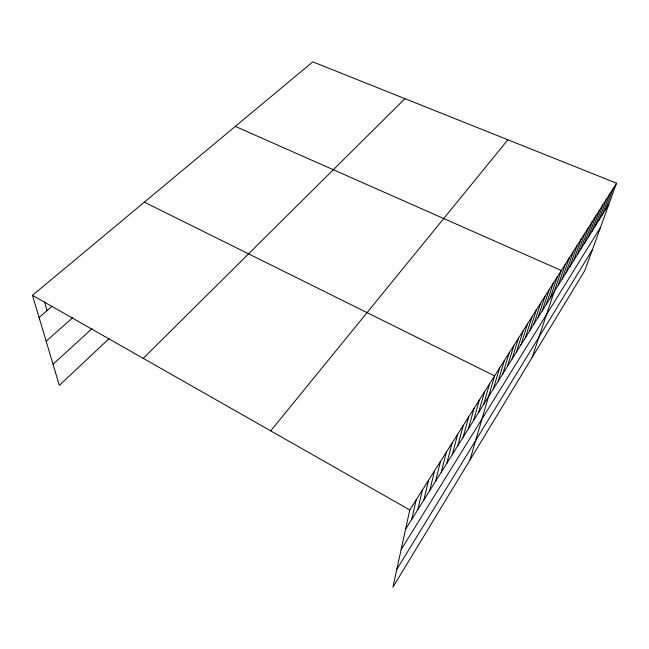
<?xml version="1.0" encoding="UTF-8"?>
<svg xmlns="http://www.w3.org/2000/svg" width="649" height="649" viewBox="0 0 649 649"><rect width="100%" height="100%" fill="white"/><g stroke="black" fill="none" stroke-linecap="round" stroke-linejoin="round"><path stroke-width="0.97" d="M616.55 183.196L409.762 509.968L392.937 587.158L584.814 270.544L616.55 183.196L312.794 61.842L32.45 295.336L59.343 385.336L109.032 338.673M411.774 519.314L416.139 499.9M417.867 509.57L422.394 490.019M423.862 499.99L428.535 480.309M429.752 490.579L434.57 470.76M435.552 481.323L440.509 461.39M441.247 472.221L446.334 452.175M446.845 463.264L452.069 443.121M452.353 454.462L457.699 434.213M457.772 445.798L463.24 425.46M463.11 437.28L468.692 416.853M468.351 428.9L474.046 408.391M473.519 420.649L479.311 400.068M478.597 412.529L484.495 391.874M483.602 404.53L489.597 383.81M469.917 460.133L494.619 375.885L144.329 202.147M493.37 388.921L499.552 368.08M498.148 381.288L504.419 360.398M502.845 373.775L509.205 352.837M507.477 366.377L513.911 345.39M512.037 359.084L518.551 338.056M516.531 351.904L523.118 330.836M520.96 344.83L527.621 323.729M525.325 337.861L532.05 316.728M529.625 330.99L536.415 309.833M533.859 324.216L540.714 303.034M538.037 317.539L544.957 296.342M542.158 310.96L549.127 289.738M546.215 304.478L553.24 283.24M550.214 298.078L557.296 276.823M532.107 357.518L561.296 270.511L235.295 126.385M558.172 285.365L565.36 264.094M562.123 279.046L569.36 257.767M566.025 272.823L573.302 251.536M569.863 266.682L577.188 245.395M573.659 260.622L581.025 239.343M577.391 254.651L584.798 233.372M581.082 248.762L588.521 227.483M584.717 242.953L592.196 221.682M588.302 237.218L595.823 215.955M591.847 231.563L599.392 210.308M595.336 225.982L602.921 204.735M598.784 220.473L606.393 199.243M602.183 215.038L609.825 193.824M605.541 209.676L613.208 188.478M396.823 569.351L592.35 249.8M401.106 549.703L600.512 227.328M405.568 529.227L608.851 204.378M270.714 430.863L507.883 139.786M143.234 358.353L404.952 98.656M53.04 364.251L91.915 328.735M46.16 341.212L72.607 317.767M39.062 317.458L52.05 306.304M32.45 295.336L409.762 509.968M44.562 301.939L47.044 310.603"/></g></svg>
